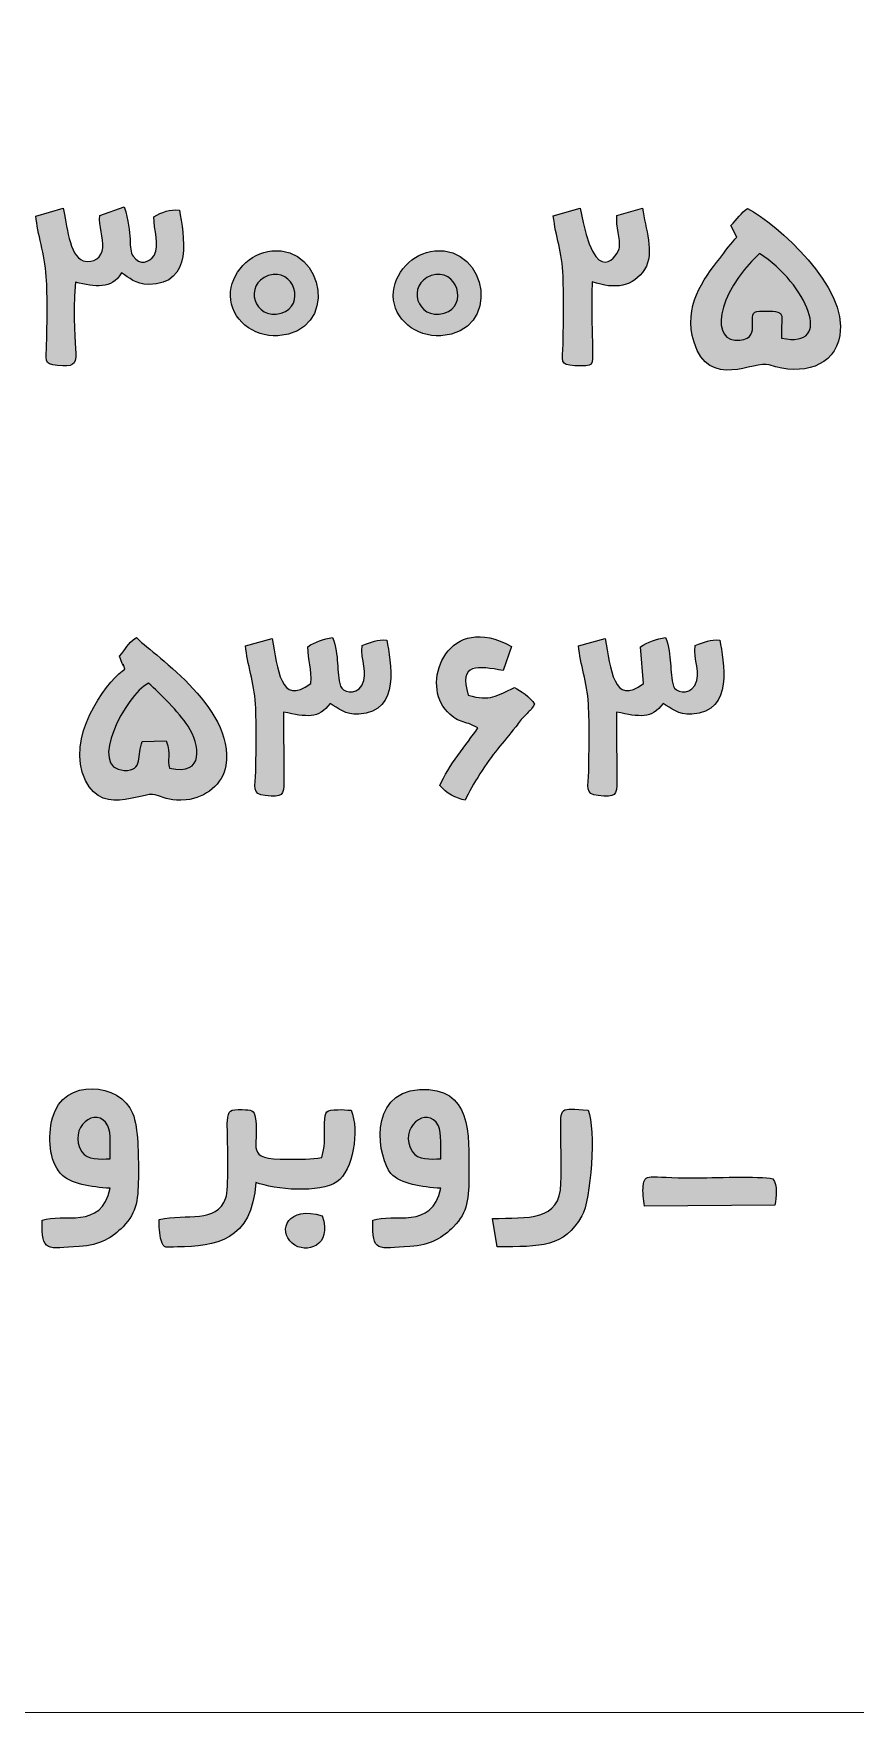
# Model space of a CAD drawing. Header units: millimetres. Extents: x -216.6 to -166.6, y -9 to 71.
# Drawn here: x -194.28 to -186.04, y -9 to 7.84 of the extents above; entities that cross this region are included whole.
import ezdxf

# ---------------------------------------------------------------- set-up
doc = ezdxf.new("R2010")
doc.units = ezdxf.units.MM
doc.header["$MEASUREMENT"] = 0
doc.layers.add('Layer 1', color=7, linetype='Continuous')

msp = doc.modelspace()

# ---------------------------------------------------------------- hatches: boundary and pattern name
at = {"layer": 'Layer 1', "true_color": 0x333333}
h = msp.add_hatch(color=250, dxfattribs=at)
edge = h.paths.add_edge_path()
edge.add_spline(control_points=[(-194.2573, 6.0131), (-194.2439, 5.8357), (-194.1695, 5.6355), (-194.1544, 5.4072), (-194.1404, 5.1961), (-194.1469, 4.9467), (-194.1503, 4.7325), (-194.1528, 4.5713), (-194.1885, 4.5245), (-194.0404, 4.5129), (-193.732, 4.4887), (-193.9228, 4.585), (-193.8623, 5.3495), (-193.6588, 5.3041), (-193.503, 5.274), (-193.3985, 5.4429), (-193.3188, 5.3959), (-193.2654, 5.3283), (-193.1263, 5.3278), (-192.6718, 5.3261), (-192.7763, 5.8284), (-192.8196, 6.0741), (-192.9099, 6.0814), (-193.0004, 6.0546), (-193.0756, 6.0068), (-193.0764, 5.8711), (-193.0142, 5.7249), (-193.0713, 5.6187), (-193.1212, 5.5511), (-193.215, 5.5094), (-193.283, 5.6112), (-193.338, 5.6835), (-193.2823, 5.8287), (-193.3721, 6.1061), (-193.3721, 6.1061), (-193.618, 6.0182), (-193.618, 6.0182), (-193.6314, 5.9188), (-193.577, 5.7918), (-193.5875, 5.6959), (-193.5976, 5.6036), (-193.6736, 5.5336), (-193.7842, 5.5656), (-193.9248, 5.6062), (-193.9492, 5.9412), (-193.9851, 6.0923), (-193.9851, 6.0923), (-194.2573, 6.0131), (-194.2573, 6.0131)], knot_values=[0, 0, 0, 0, 0.0625, 0.0625, 0.0625, 0.125, 0.125, 0.125, 0.1875, 0.1875, 0.1875, 0.25, 0.25, 0.25, 0.3125, 0.3125, 0.3125, 0.375, 0.375, 0.375, 0.4375, 0.4375, 0.4375, 0.5, 0.5, 0.5, 0.5625, 0.5625, 0.5625, 0.625, 0.625, 0.625, 0.6875, 0.6875, 0.6875, 0.75, 0.75, 0.75, 0.8125, 0.8125, 0.8125, 0.875, 0.875, 0.875, 0.9375, 0.9375, 0.9375, 1, 1, 1, 1], degree=3, periodic=1)
h = msp.add_hatch(color=250, dxfattribs=at)
edge = h.paths.add_edge_path()
edge.add_spline(control_points=[(-188.6778, 5.3541), (-188.4476, 5.2722), (-188.2646, 5.3055), (-188.1533, 5.4788), (-188.0483, 5.6423), (-188.1482, 5.8942), (-188.1751, 6.094), (-188.1751, 6.094), (-188.4324, 6.0197), (-188.4324, 6.0197), (-188.4406, 5.9128), (-188.3964, 5.7797), (-188.4048, 5.6988), (-188.4114, 5.6353), (-188.652, 5.236), (-188.7999, 6.0942), (-188.7999, 6.0942), (-189.0692, 6.0167), (-189.0692, 6.0167), (-189.0466, 5.8049), (-188.9792, 5.6603), (-188.9713, 5.4068), (-188.9645, 5.1883), (-188.967, 4.952), (-188.9708, 4.7329), (-188.9739, 4.5536), (-189.0132, 4.5203), (-188.8516, 4.5121), (-188.6566, 4.5023), (-188.6728, 4.509), (-188.6757, 4.6834), (-188.6791, 4.8925), (-188.6908, 5.1494), (-188.6778, 5.3541)], knot_values=[0, 0, 0, 0, 0.0909091, 0.0909091, 0.0909091, 0.1818182, 0.1818182, 0.1818182, 0.2727273, 0.2727273, 0.2727273, 0.3636364, 0.3636364, 0.3636364, 0.4545455, 0.4545455, 0.4545455, 0.5454545, 0.5454545, 0.5454545, 0.6363636, 0.6363636, 0.6363636, 0.7272727, 0.7272727, 0.7272727, 0.8181818, 0.8181818, 0.8181818, 0.9090909, 0.9090909, 0.9090909, 1, 1, 1, 1], degree=3, periodic=1)
h = msp.add_hatch(color=250, dxfattribs=at)
edge = h.paths.add_edge_path()
edge.add_spline(control_points=[(-187.3997, 5.5894), (-187.5676, 5.3749), (-187.7684, 5.1119), (-187.658, 4.748), (-187.5105, 4.2613), (-187.049, 4.5674), (-186.9036, 4.5196), (-186.5645, 4.4083), (-186.2533, 4.5025), (-186.1964, 4.8158), (-186.1077, 5.3045), (-186.8255, 5.9274), (-187.1202, 6.0911), (-187.1846, 6.049), (-187.2244, 5.9782), (-187.2884, 5.9193), (-187.2884, 5.9193), (-187.2277, 5.8019), (-187.2277, 5.8019), (-187.2813, 5.7492), (-187.3497, 5.6533), (-187.3997, 5.5894)], knot_values=[0, 0, 0, 0, 0.1428571, 0.1428571, 0.1428571, 0.2857143, 0.2857143, 0.2857143, 0.4285714, 0.4285714, 0.4285714, 0.5714286, 0.5714286, 0.5714286, 0.7142857, 0.7142857, 0.7142857, 0.8571429, 0.8571429, 0.8571429, 1, 1, 1, 1], degree=3, periodic=1)
h = msp.add_hatch(color=250, dxfattribs=at)
edge = h.paths.add_edge_path()
edge.add_spline(control_points=[(-192.3077, 5.214), (-192.3048, 4.9785), (-192.08, 4.7973), (-191.832, 4.8122), (-191.2163, 4.849), (-191.358, 5.7162), (-191.8924, 5.6649), (-192.1115, 5.6439), (-192.3105, 5.4409), (-192.3077, 5.214)], knot_values=[0, 0, 0, 0, 0.3333333, 0.3333333, 0.3333333, 0.6666667, 0.6666667, 0.6666667, 1, 1, 1, 1], degree=3, periodic=1)
h = msp.add_hatch(color=250, dxfattribs=at)
edge = h.paths.add_edge_path()
edge.add_spline(control_points=[(-190.6741, 5.214), (-190.6712, 4.9785), (-190.4464, 4.7973), (-190.1984, 4.8122), (-189.5827, 4.849), (-189.7244, 5.7162), (-190.2588, 5.6649), (-190.4779, 5.6439), (-190.6769, 5.4409), (-190.6741, 5.214)], knot_values=[0, 0, 0, 0, 0.3333333, 0.3333333, 0.3333333, 0.6666667, 0.6666667, 0.6666667, 1, 1, 1, 1], degree=3, periodic=1)
h = msp.add_hatch(color=250, dxfattribs=at)
edge = h.paths.add_edge_path()
edge.add_spline(control_points=[(-187.0001, 5.0603), (-187.1707, 5.0603), (-186.953, 4.795), (-187.1976, 4.7674), (-187.4927, 4.7341), (-187.4523, 5.2167), (-187.0001, 5.6371), (-186.5327, 5.3358), (-186.2396, 4.6739), (-186.7798, 4.789), (-186.7967, 5.053), (-186.6967, 5.0603), (-187.0001, 5.0603)], knot_values=[0, 0, 0, 0, 0.25, 0.25, 0.25, 0.5, 0.5, 0.5, 0.75, 0.75, 0.75, 1, 1, 1, 1], degree=3, periodic=1)
h = msp.add_hatch(color=250, dxfattribs=at)
edge = h.paths.add_edge_path()
edge.add_spline(control_points=[(-191.9272, 5.4158), (-191.6676, 5.5044), (-191.5461, 5.1101), (-191.7985, 5.0392), (-192.0736, 4.9619), (-192.1776, 5.3303), (-191.9272, 5.4158)], knot_values=[0, 0, 0, 0, 0.5, 0.5, 0.5, 1, 1, 1, 1], degree=3, periodic=1)
h = msp.add_hatch(color=250, dxfattribs=at)
edge = h.paths.add_edge_path()
edge.add_spline(control_points=[(-190.2935, 5.4158), (-190.034, 5.5044), (-189.9125, 5.1101), (-190.1649, 5.0392), (-190.44, 4.9619), (-190.544, 5.3303), (-190.2935, 5.4158)], knot_values=[0, 0, 0, 0, 0.5, 0.5, 0.5, 1, 1, 1, 1], degree=3, periodic=1)
h = msp.add_hatch(color=250, dxfattribs=at)
edge = h.paths.add_edge_path()
edge.add_spline(control_points=[(-189.488, 1.6924), (-190.1168, 2.0512), (-190.3928, 1.3496), (-190.1549, 1.0668), (-190.0196, 0.9058), (-189.9672, 0.9622), (-189.8261, 0.8767), (-189.9359, 0.7121), (-190.1242, 0.4998), (-190.2071, 0.2985), (-190.1432, 0.2249), (-190.0415, 0.1661), (-189.9529, 0.1524), (-189.8877, 0.3014), (-189.7329, 0.5362), (-189.6301, 0.6626), (-189.5636, 0.7442), (-189.5129, 0.8035), (-189.4465, 0.887), (-189.4047, 0.9397), (-189.3969, 0.9585), (-189.3493, 1.0062), (-189.2998, 1.056), (-189.3006, 1.044), (-189.2575, 1.1153), (-189.2994, 1.1843), (-189.4023, 1.2551), (-189.4583, 1.2811), (-189.6383, 1.1981), (-189.7026, 1.1441), (-189.9216, 1.2045), (-190.0246, 1.5364), (-189.8203, 1.4938), (-189.5718, 1.454), (-189.5718, 1.454), (-189.488, 1.6924), (-189.488, 1.6924)], knot_values=[0, 0, 0, 0, 0.0833333, 0.0833333, 0.0833333, 0.1666667, 0.1666667, 0.1666667, 0.25, 0.25, 0.25, 0.3333333, 0.3333333, 0.3333333, 0.4166667, 0.4166667, 0.4166667, 0.5, 0.5, 0.5, 0.5833333, 0.5833333, 0.5833333, 0.6666667, 0.6666667, 0.6666667, 0.75, 0.75, 0.75, 0.8333333, 0.8333333, 0.8333333, 0.9166667, 0.9166667, 0.9166667, 1, 1, 1, 1], degree=3, periodic=1)
h = msp.add_hatch(color=250, dxfattribs=at)
edge = h.paths.add_edge_path()
edge.add_spline(control_points=[(-193.7935, 0.4313), (-193.6438, -0.0527), (-193.191, 0.2463), (-193.0605, 0.2061), (-192.9416, 0.1695), (-192.902, 0.1381), (-192.7515, 0.1546), (-192.5517, 0.1765), (-192.3855, 0.3121), (-192.3537, 0.5002), (-192.2538, 1.0923), (-193.134, 1.6479), (-193.2499, 1.7847), (-193.35, 1.7124), (-193.348, 1.6802), (-193.4195, 1.5957), (-193.4195, 1.5957), (-193.3934, 1.5242), (-193.3934, 1.5242), (-193.3595, 1.4414), (-193.4052, 1.5907), (-193.3673, 1.4654), (-193.4937, 1.3943), (-193.9283, 0.8673), (-193.7935, 0.4313)], knot_values=[0, 0, 0, 0, 0.125, 0.125, 0.125, 0.25, 0.25, 0.25, 0.375, 0.375, 0.375, 0.5, 0.5, 0.5, 0.625, 0.625, 0.625, 0.75, 0.75, 0.75, 0.875, 0.875, 0.875, 1, 1, 1, 1], degree=3, periodic=1)
h = msp.add_hatch(color=250, dxfattribs=at)
edge = h.paths.add_edge_path()
edge.add_spline(control_points=[(-192.1552, 1.7018), (-192.1407, 1.5129), (-192.0675, 1.3391), (-192.0559, 1.1164), (-192.0446, 0.9021), (-192.0504, 0.6585), (-192.0532, 0.4423), (-192.0554, 0.2804), (-192.0979, 0.2122), (-191.9585, 0.1978), (-191.7832, 0.1797), (-191.7711, 0.1994), (-191.7717, 0.3439), (-191.7726, 0.5744), (-191.7741, 0.805), (-191.7741, 1.0357), (-191.5425, 0.986), (-191.4234, 0.9666), (-191.3081, 1.1215), (-191.2241, 1.0764), (-191.1574, 1.0054), (-191.0206, 1.0134), (-190.5848, 1.0387), (-190.7077, 1.549), (-190.7373, 1.7582), (-190.8342, 1.7681), (-190.8928, 1.7359), (-190.9866, 1.7047), (-191.0059, 1.5574), (-190.9196, 1.4317), (-190.989, 1.3037), (-191.0589, 1.193), (-191.1866, 1.2438), (-191.2026, 1.2954), (-191.247, 1.4389), (-191.2131, 1.6022), (-191.2822, 1.7847), (-191.3729, 1.771), (-191.4614, 1.7405), (-191.5308, 1.6918), (-191.528, 1.5523), (-191.4873, 1.4654), (-191.5023, 1.3239), (-191.8122, 1.0878), (-191.8293, 1.4756), (-191.889, 1.7738), (-191.889, 1.7738), (-192.1552, 1.7018), (-192.1552, 1.7018)], knot_values=[0, 0, 0, 0, 0.0625, 0.0625, 0.0625, 0.125, 0.125, 0.125, 0.1875, 0.1875, 0.1875, 0.25, 0.25, 0.25, 0.3125, 0.3125, 0.3125, 0.375, 0.375, 0.375, 0.4375, 0.4375, 0.4375, 0.5, 0.5, 0.5, 0.5625, 0.5625, 0.5625, 0.625, 0.625, 0.625, 0.6875, 0.6875, 0.6875, 0.75, 0.75, 0.75, 0.8125, 0.8125, 0.8125, 0.875, 0.875, 0.875, 0.9375, 0.9375, 0.9375, 1, 1, 1, 1], degree=3, periodic=1)
h = msp.add_hatch(color=250, dxfattribs=at)
edge = h.paths.add_edge_path()
edge.add_spline(control_points=[(-188.8159, 1.7018), (-188.8014, 1.5129), (-188.7282, 1.3391), (-188.7166, 1.1164), (-188.7053, 0.9021), (-188.711, 0.6585), (-188.7139, 0.4423), (-188.7161, 0.2804), (-188.7586, 0.2122), (-188.6192, 0.1978), (-188.4438, 0.1797), (-188.4318, 0.1994), (-188.4324, 0.3439), (-188.4333, 0.5744), (-188.4348, 0.805), (-188.4348, 1.0357), (-188.2032, 0.986), (-188.0842, 0.9666), (-187.9688, 1.1215), (-187.8848, 1.0764), (-187.8181, 1.0054), (-187.6813, 1.0134), (-187.2455, 1.0387), (-187.3684, 1.549), (-187.398, 1.7582), (-187.4949, 1.7681), (-187.5535, 1.7359), (-187.6473, 1.7047), (-187.6666, 1.5574), (-187.5803, 1.4317), (-187.6497, 1.3037), (-187.7196, 1.193), (-187.8473, 1.2438), (-187.8633, 1.2954), (-187.9077, 1.4389), (-187.8738, 1.6022), (-187.9429, 1.7847), (-188.0336, 1.771), (-188.1221, 1.7405), (-188.1946, 1.6915), (-188.1946, 1.6915), (-188.163, 1.3239), (-188.163, 1.3239), (-188.4729, 1.0878), (-188.49, 1.4756), (-188.5497, 1.7738), (-188.5497, 1.7738), (-188.8159, 1.7018), (-188.8159, 1.7018)], knot_values=[0, 0, 0, 0, 0.0625, 0.0625, 0.0625, 0.125, 0.125, 0.125, 0.1875, 0.1875, 0.1875, 0.25, 0.25, 0.25, 0.3125, 0.3125, 0.3125, 0.375, 0.375, 0.375, 0.4375, 0.4375, 0.4375, 0.5, 0.5, 0.5, 0.5625, 0.5625, 0.5625, 0.625, 0.625, 0.625, 0.6875, 0.6875, 0.6875, 0.75, 0.75, 0.75, 0.8125, 0.8125, 0.8125, 0.875, 0.875, 0.875, 0.9375, 0.9375, 0.9375, 1, 1, 1, 1], degree=3, periodic=1)
h = msp.add_hatch(color=250, dxfattribs=at)
edge = h.paths.add_edge_path()
edge.add_spline(control_points=[(-193.192, 0.741), (-193.2449, 0.6096), (-193.1784, 0.4428), (-193.3716, 0.4507), (-193.7488, 0.466), (-193.3585, 1.2047), (-193.1302, 1.3275), (-193.0075, 1.2124), (-192.8307, 1.045), (-192.7315, 0.8929), (-192.6152, 0.7146), (-192.5586, 0.3887), (-192.9177, 0.4745), (-192.9506, 0.5513), (-192.8974, 0.6111), (-192.9504, 0.746), (-192.9504, 0.746), (-193.192, 0.741), (-193.192, 0.741)], knot_values=[0, 0, 0, 0, 0.1666667, 0.1666667, 0.1666667, 0.3333333, 0.3333333, 0.3333333, 0.5, 0.5, 0.5, 0.6666667, 0.6666667, 0.6666667, 0.8333333, 0.8333333, 0.8333333, 1, 1, 1, 1], degree=3, periodic=1)
h = msp.add_hatch(color=250, dxfattribs=at)
edge = h.paths.add_edge_path()
edge.add_spline(control_points=[(-194.1939, -4.064), (-194.2043, -4.3945), (-194.1452, -4.3457), (-193.8227, -4.3281), (-193.6152, -4.3169), (-193.4895, -4.2352), (-193.3844, -4.1286), (-193.2409, -3.9828), (-193.2305, -3.8444), (-193.2308, -3.595), (-193.231, -3.4092), (-193.2271, -3.1476), (-193.2884, -2.99), (-193.4075, -2.6839), (-193.9818, -2.6232), (-194.0921, -3.0365), (-194.1431, -3.2272), (-194.1233, -3.4688), (-194.0125, -3.593), (-193.912, -3.7058), (-193.7053, -3.7297), (-193.5138, -3.7432), (-193.5986, -4.168), (-193.9945, -3.9854), (-194.1939, -4.064)], knot_values=[0, 0, 0, 0, 0.125, 0.125, 0.125, 0.25, 0.25, 0.25, 0.375, 0.375, 0.375, 0.5, 0.5, 0.5, 0.625, 0.625, 0.625, 0.75, 0.75, 0.75, 0.875, 0.875, 0.875, 1, 1, 1, 1], degree=3, periodic=1)
h = msp.add_hatch(color=250, dxfattribs=at)
edge = h.paths.add_edge_path()
edge.add_spline(control_points=[(-190.8786, -4.064), (-190.889, -4.3945), (-190.83, -4.3457), (-190.5074, -4.3281), (-190.2998, -4.3169), (-190.1743, -4.2352), (-190.0692, -4.1286), (-189.9256, -3.9828), (-189.9153, -3.8444), (-189.9155, -3.595), (-189.9159, -3.2004), (-189.8842, -2.7204), (-190.4105, -2.7527), (-190.9473, -2.7857), (-190.8216, -3.4536), (-190.6973, -3.593), (-190.5967, -3.7058), (-190.39, -3.7297), (-190.1985, -3.7432), (-190.2833, -4.168), (-190.6792, -3.9854), (-190.8786, -4.064)], knot_values=[0, 0, 0, 0, 0.1428571, 0.1428571, 0.1428571, 0.2857143, 0.2857143, 0.2857143, 0.4285714, 0.4285714, 0.4285714, 0.5714286, 0.5714286, 0.5714286, 0.7142857, 0.7142857, 0.7142857, 0.8571429, 0.8571429, 0.8571429, 1, 1, 1, 1], degree=3, periodic=1)
h = msp.add_hatch(color=250, dxfattribs=at)
edge = h.paths.add_edge_path()
edge.add_spline(control_points=[(-193.5138, -3.4468), (-193.6142, -3.4531), (-193.7456, -3.4574), (-193.7966, -3.378), (-193.9487, -3.1406), (-193.6483, -2.897), (-193.5358, -3.1162), (-193.5025, -3.1811), (-193.5138, -3.3584), (-193.5138, -3.4468)], knot_values=[0, 0, 0, 0, 0.3333333, 0.3333333, 0.3333333, 0.6666667, 0.6666667, 0.6666667, 1, 1, 1, 1], degree=3, periodic=1)
h = msp.add_hatch(color=250, dxfattribs=at)
edge = h.paths.add_edge_path()
edge.add_spline(control_points=[(-192.0539, -3.6833), (-191.8614, -3.758), (-191.4067, -3.7954), (-191.2398, -3.6789), (-191.0787, -3.5665), (-191.0111, -3.1626), (-191.0973, -2.9603), (-191.1366, -2.957), (-191.1894, -2.9525), (-191.2286, -2.954), (-191.3535, -2.9588), (-191.3584, -2.965), (-191.3637, -3.0884), (-191.3695, -3.2248), (-191.3456, -3.2556), (-191.3909, -3.4337), (-191.4925, -3.4557), (-191.6143, -3.451), (-191.7323, -3.4513), (-192.1837, -3.4524), (-192.0126, -3.3377), (-192.0553, -3.0448), (-192.0692, -2.9487), (-192.0979, -2.9567), (-192.1882, -2.9537), (-192.3165, -2.9493), (-192.3259, -2.9598), (-192.3377, -3.0655), (-192.3402, -3.088), (-192.3376, -3.1594), (-192.3372, -3.1863), (-192.3353, -3.3266), (-192.3221, -3.7534), (-192.3532, -3.8387), (-192.4508, -4.1059), (-192.7413, -3.9896), (-193.0224, -4.0573), (-193.0251, -4.1078), (-193.0188, -4.2131), (-193.0022, -4.2651), (-192.9733, -4.3555), (-192.9571, -4.3332), (-192.8391, -4.3321), (-192.4627, -4.3285), (-192.0855, -4.2709), (-192.0539, -3.6833)], knot_values=[0, 0, 0, 0, 0.0666667, 0.0666667, 0.0666667, 0.1333333, 0.1333333, 0.1333333, 0.2, 0.2, 0.2, 0.2666667, 0.2666667, 0.2666667, 0.3333333, 0.3333333, 0.3333333, 0.4, 0.4, 0.4, 0.4666667, 0.4666667, 0.4666667, 0.5333333, 0.5333333, 0.5333333, 0.6, 0.6, 0.6, 0.6666667, 0.6666667, 0.6666667, 0.7333333, 0.7333333, 0.7333333, 0.8, 0.8, 0.8, 0.8666667, 0.8666667, 0.8666667, 0.9333333, 0.9333333, 0.9333333, 1, 1, 1, 1], degree=3, periodic=1)
h = msp.add_hatch(color=250, dxfattribs=at)
edge = h.paths.add_edge_path()
edge.add_spline(control_points=[(-190.1985, -3.4468), (-190.2989, -3.4531), (-190.4304, -3.4574), (-190.4813, -3.378), (-190.6334, -3.1406), (-190.333, -2.897), (-190.2205, -3.1162), (-190.1872, -3.1811), (-190.1985, -3.3584), (-190.1985, -3.4468)], knot_values=[0, 0, 0, 0, 0.3333333, 0.3333333, 0.3333333, 0.6666667, 0.6666667, 0.6666667, 1, 1, 1, 1], degree=3, periodic=1)
h = msp.add_hatch(color=250, dxfattribs=at)
edge = h.paths.add_edge_path()
edge.add_spline(control_points=[(-189.6324, -4.3302), (-189.1871, -4.3302), (-188.9649, -4.3352), (-188.7835, -4.021), (-188.6919, -3.8623), (-188.6403, -3.145), (-188.719, -2.9603), (-189.0094, -2.9358), (-188.9975, -2.9208), (-188.9938, -3.1861), (-188.9916, -3.3524), (-188.9897, -3.5265), (-188.9923, -3.6925), (-188.9984, -4.0803), (-189.3259, -4.0342), (-189.6804, -4.0464), (-189.6804, -4.0464), (-189.6324, -4.3302), (-189.6324, -4.3302)], knot_values=[0, 0, 0, 0, 0.1666667, 0.1666667, 0.1666667, 0.3333333, 0.3333333, 0.3333333, 0.5, 0.5, 0.5, 0.6666667, 0.6666667, 0.6666667, 0.8333333, 0.8333333, 0.8333333, 1, 1, 1, 1], degree=3, periodic=1)
h = msp.add_hatch(color=250, dxfattribs=at)
edge = h.paths.add_edge_path()
edge.add_spline(control_points=[(-186.8672, -3.6473), (-186.9942, -3.6177), (-187.4838, -3.6391), (-187.6567, -3.6391), (-188.1391, -3.6391), (-188.1501, -3.5861), (-188.1677, -3.7225), (-188.1743, -3.7741), (-188.1636, -3.8599), (-188.1537, -3.9213), (-188.1537, -3.9213), (-186.8468, -3.911), (-186.8468, -3.911), (-186.8319, -3.829), (-186.8175, -3.7164), (-186.8672, -3.6473)], knot_values=[0, 0, 0, 0, 0.2, 0.2, 0.2, 0.4, 0.4, 0.4, 0.6, 0.6, 0.6, 0.8, 0.8, 0.8, 1, 1, 1, 1], degree=3, periodic=1)
h = msp.add_hatch(color=250, dxfattribs=at)
edge = h.paths.add_edge_path()
edge.add_spline(control_points=[(-191.387, -4.02), (-191.7296, -3.9111), (-191.8407, -4.1644), (-191.6867, -4.2953), (-191.551, -4.4107), (-191.2794, -4.3199), (-191.387, -4.02)], knot_values=[0, 0, 0, 0, 0.5, 0.5, 0.5, 1, 1, 1, 1], degree=3, periodic=1)

# ---------------------------------------------------------------- linework, layer by layer
at = {"layer": 'Layer 1', "color": 250, "lineweight": 18}
msp.add_open_spline([(-213.5582, 70.9972), (-213.5582, 70.9972), (-169.5582, 70.9972), (-169.5582, 70.9972), (-167.9082, 70.9972), (-166.5582, 69.6472), (-166.5582, 67.9972), (-166.5582, 67.9972), (-166.5582, -6.0028), (-166.5582, -6.0028), (-166.5582, -7.6528), (-167.9082, -9.0028), (-169.5582, -9.0028), (-169.5582, -9.0028), (-213.5582, -9.0028), (-213.5582, -9.0028), (-215.2082, -9.0028), (-216.5582, -7.6528), (-216.5582, -6.0028), (-216.5582, -6.0028), (-216.5582, 67.9972), (-216.5582, 67.9972), (-216.5582, 69.6472), (-215.2082, 70.9972), (-213.5582, 70.9972)], degree=3, knots=[0, 0, 0, 0, 0.125, 0.125, 0.125, 0.25, 0.25, 0.25, 0.375, 0.375, 0.375, 0.5, 0.5, 0.5, 0.625, 0.625, 0.625, 0.75, 0.75, 0.75, 0.875, 0.875, 0.875, 1, 1, 1, 1], dxfattribs=at)
at = {"layer": 'Layer 1', "color": 250}
for points, knots in [([(-194.2573, 6.0131), (-194.2439, 5.8357), (-194.1695, 5.6355), (-194.1544, 5.4072), (-194.1404, 5.1961), (-194.1469, 4.9467), (-194.1503, 4.7325), (-194.1528, 4.5713), (-194.1885, 4.5245), (-194.0404, 4.5129), (-193.732, 4.4887), (-193.9228, 4.585), (-193.8623, 5.3495), (-193.6588, 5.3041), (-193.503, 5.274), (-193.3985, 5.4429), (-193.3188, 5.3959), (-193.2654, 5.3283), (-193.1263, 5.3278), (-192.6718, 5.3261), (-192.7763, 5.8284), (-192.8196, 6.0741), (-192.9099, 6.0814), (-193.0004, 6.0546), (-193.0756, 6.0068), (-193.0764, 5.8711), (-193.0142, 5.7249), (-193.0713, 5.6187), (-193.1212, 5.5511), (-193.215, 5.5094), (-193.283, 5.6112), (-193.338, 5.6835), (-193.2823, 5.8287), (-193.3721, 6.1061), (-193.3721, 6.1061), (-193.618, 6.0182), (-193.618, 6.0182), (-193.6314, 5.9188), (-193.577, 5.7918), (-193.5875, 5.6959), (-193.5976, 5.6036), (-193.6736, 5.5336), (-193.7842, 5.5656), (-193.9248, 5.6062), (-193.9492, 5.9412), (-193.9851, 6.0923), (-193.9851, 6.0923), (-194.2573, 6.0131), (-194.2573, 6.0131)], [0, 0, 0, 0, 0.0625, 0.0625, 0.0625, 0.125, 0.125, 0.125, 0.1875, 0.1875, 0.1875, 0.25, 0.25, 0.25, 0.3125, 0.3125, 0.3125, 0.375, 0.375, 0.375, 0.4375, 0.4375, 0.4375, 0.5, 0.5, 0.5, 0.5625, 0.5625, 0.5625, 0.625, 0.625, 0.625, 0.6875, 0.6875, 0.6875, 0.75, 0.75, 0.75, 0.8125, 0.8125, 0.8125, 0.875, 0.875, 0.875, 0.9375, 0.9375, 0.9375, 1, 1, 1, 1]), ([(-188.6778, 5.3541), (-188.4476, 5.2722), (-188.2646, 5.3055), (-188.1533, 5.4788), (-188.0483, 5.6423), (-188.1482, 5.8942), (-188.1751, 6.094), (-188.1751, 6.094), (-188.4324, 6.0197), (-188.4324, 6.0197), (-188.4406, 5.9128), (-188.3964, 5.7797), (-188.4048, 5.6988), (-188.4114, 5.6353), (-188.652, 5.236), (-188.7999, 6.0942), (-188.7999, 6.0942), (-189.0692, 6.0167), (-189.0692, 6.0167), (-189.0466, 5.8049), (-188.9792, 5.6603), (-188.9713, 5.4068), (-188.9645, 5.1883), (-188.967, 4.952), (-188.9708, 4.7329), (-188.9739, 4.5536), (-189.0132, 4.5203), (-188.8516, 4.5121), (-188.6566, 4.5023), (-188.6728, 4.509), (-188.6757, 4.6834), (-188.6791, 4.8925), (-188.6908, 5.1494), (-188.6778, 5.3541)], [0, 0, 0, 0, 0.0909091, 0.0909091, 0.0909091, 0.1818182, 0.1818182, 0.1818182, 0.2727273, 0.2727273, 0.2727273, 0.3636364, 0.3636364, 0.3636364, 0.4545455, 0.4545455, 0.4545455, 0.5454545, 0.5454545, 0.5454545, 0.6363636, 0.6363636, 0.6363636, 0.7272727, 0.7272727, 0.7272727, 0.8181818, 0.8181818, 0.8181818, 0.9090909, 0.9090909, 0.9090909, 1, 1, 1, 1]), ([(-187.3997, 5.5894), (-187.5676, 5.3749), (-187.7684, 5.1119), (-187.658, 4.748), (-187.5105, 4.2613), (-187.049, 4.5674), (-186.9036, 4.5196), (-186.5645, 4.4083), (-186.2533, 4.5025), (-186.1964, 4.8158), (-186.1077, 5.3045), (-186.8255, 5.9274), (-187.1202, 6.0911), (-187.1846, 6.049), (-187.2244, 5.9782), (-187.2884, 5.9193), (-187.2884, 5.9193), (-187.2277, 5.8019), (-187.2277, 5.8019), (-187.2813, 5.7492), (-187.3497, 5.6533), (-187.3997, 5.5894)], [0, 0, 0, 0, 0.1428571, 0.1428571, 0.1428571, 0.2857143, 0.2857143, 0.2857143, 0.4285714, 0.4285714, 0.4285714, 0.5714286, 0.5714286, 0.5714286, 0.7142857, 0.7142857, 0.7142857, 0.8571429, 0.8571429, 0.8571429, 1, 1, 1, 1]), ([(-192.3077, 5.214), (-192.3048, 4.9785), (-192.08, 4.7973), (-191.832, 4.8122), (-191.2163, 4.849), (-191.358, 5.7162), (-191.8924, 5.6649), (-192.1115, 5.6439), (-192.3105, 5.4409), (-192.3077, 5.214)], [0, 0, 0, 0, 0.3333333, 0.3333333, 0.3333333, 0.6666667, 0.6666667, 0.6666667, 1, 1, 1, 1]), ([(-190.6741, 5.214), (-190.6712, 4.9785), (-190.4464, 4.7973), (-190.1984, 4.8122), (-189.5827, 4.849), (-189.7244, 5.7162), (-190.2588, 5.6649), (-190.4779, 5.6439), (-190.6769, 5.4409), (-190.6741, 5.214)], [0, 0, 0, 0, 0.3333333, 0.3333333, 0.3333333, 0.6666667, 0.6666667, 0.6666667, 1, 1, 1, 1]), ([(-187.0001, 5.0603), (-187.1707, 5.0603), (-186.953, 4.795), (-187.1976, 4.7674), (-187.4927, 4.7341), (-187.4523, 5.2167), (-187.0001, 5.6371), (-186.5327, 5.3358), (-186.2396, 4.6739), (-186.7798, 4.789), (-186.7967, 5.053), (-186.6967, 5.0603), (-187.0001, 5.0603)], [0, 0, 0, 0, 0.25, 0.25, 0.25, 0.5, 0.5, 0.5, 0.75, 0.75, 0.75, 1, 1, 1, 1]), ([(-191.9272, 5.4158), (-191.6676, 5.5044), (-191.5461, 5.1101), (-191.7985, 5.0392), (-192.0736, 4.9619), (-192.1776, 5.3303), (-191.9272, 5.4158)], [0, 0, 0, 0, 0.5, 0.5, 0.5, 1, 1, 1, 1]), ([(-190.2935, 5.4158), (-190.034, 5.5044), (-189.9125, 5.1101), (-190.1649, 5.0392), (-190.44, 4.9619), (-190.544, 5.3303), (-190.2935, 5.4158)], [0, 0, 0, 0, 0.5, 0.5, 0.5, 1, 1, 1, 1]), ([(-189.488, 1.6924), (-190.1168, 2.0512), (-190.3928, 1.3496), (-190.1549, 1.0668), (-190.0196, 0.9058), (-189.9672, 0.9622), (-189.8261, 0.8767), (-189.9359, 0.7121), (-190.1242, 0.4998), (-190.2071, 0.2985), (-190.1432, 0.2249), (-190.0415, 0.1661), (-189.9529, 0.1524), (-189.8877, 0.3014), (-189.7329, 0.5362), (-189.6301, 0.6626), (-189.5636, 0.7442), (-189.5129, 0.8035), (-189.4465, 0.887), (-189.4047, 0.9397), (-189.3969, 0.9585), (-189.3493, 1.0062), (-189.2998, 1.056), (-189.3006, 1.044), (-189.2575, 1.1153), (-189.2994, 1.1843), (-189.4023, 1.2551), (-189.4583, 1.2811), (-189.6383, 1.1981), (-189.7026, 1.1441), (-189.9216, 1.2045), (-190.0246, 1.5364), (-189.8203, 1.4938), (-189.5718, 1.454), (-189.5718, 1.454), (-189.488, 1.6924), (-189.488, 1.6924)], [0, 0, 0, 0, 0.0833333, 0.0833333, 0.0833333, 0.1666667, 0.1666667, 0.1666667, 0.25, 0.25, 0.25, 0.3333333, 0.3333333, 0.3333333, 0.4166667, 0.4166667, 0.4166667, 0.5, 0.5, 0.5, 0.5833333, 0.5833333, 0.5833333, 0.6666667, 0.6666667, 0.6666667, 0.75, 0.75, 0.75, 0.8333333, 0.8333333, 0.8333333, 0.9166667, 0.9166667, 0.9166667, 1, 1, 1, 1]), ([(-193.7935, 0.4313), (-193.6438, -0.0527), (-193.191, 0.2463), (-193.0605, 0.2061), (-192.9416, 0.1695), (-192.902, 0.1381), (-192.7515, 0.1546), (-192.5517, 0.1765), (-192.3855, 0.3121), (-192.3537, 0.5002), (-192.2538, 1.0923), (-193.134, 1.6479), (-193.2499, 1.7847), (-193.35, 1.7124), (-193.348, 1.6802), (-193.4195, 1.5957), (-193.4195, 1.5957), (-193.3934, 1.5242), (-193.3934, 1.5242), (-193.3595, 1.4414), (-193.4052, 1.5907), (-193.3673, 1.4654), (-193.4937, 1.3943), (-193.9283, 0.8673), (-193.7935, 0.4313)], [0, 0, 0, 0, 0.125, 0.125, 0.125, 0.25, 0.25, 0.25, 0.375, 0.375, 0.375, 0.5, 0.5, 0.5, 0.625, 0.625, 0.625, 0.75, 0.75, 0.75, 0.875, 0.875, 0.875, 1, 1, 1, 1]), ([(-192.1552, 1.7018), (-192.1407, 1.5129), (-192.0675, 1.3391), (-192.0559, 1.1164), (-192.0446, 0.9021), (-192.0504, 0.6585), (-192.0532, 0.4423), (-192.0554, 0.2804), (-192.0979, 0.2122), (-191.9585, 0.1978), (-191.7832, 0.1797), (-191.7711, 0.1994), (-191.7717, 0.3439), (-191.7726, 0.5744), (-191.7741, 0.805), (-191.7741, 1.0357), (-191.5425, 0.986), (-191.4234, 0.9666), (-191.3081, 1.1215), (-191.2241, 1.0764), (-191.1574, 1.0054), (-191.0206, 1.0134), (-190.5848, 1.0387), (-190.7077, 1.549), (-190.7373, 1.7582), (-190.8342, 1.7681), (-190.8928, 1.7359), (-190.9866, 1.7047), (-191.0059, 1.5574), (-190.9196, 1.4317), (-190.989, 1.3037), (-191.0589, 1.193), (-191.1866, 1.2438), (-191.2026, 1.2954), (-191.247, 1.4389), (-191.2131, 1.6022), (-191.2822, 1.7847), (-191.3729, 1.771), (-191.4614, 1.7405), (-191.5308, 1.6918), (-191.528, 1.5523), (-191.4873, 1.4654), (-191.5023, 1.3239), (-191.8122, 1.0878), (-191.8293, 1.4756), (-191.889, 1.7738), (-191.889, 1.7738), (-192.1552, 1.7018), (-192.1552, 1.7018)], [0, 0, 0, 0, 0.0625, 0.0625, 0.0625, 0.125, 0.125, 0.125, 0.1875, 0.1875, 0.1875, 0.25, 0.25, 0.25, 0.3125, 0.3125, 0.3125, 0.375, 0.375, 0.375, 0.4375, 0.4375, 0.4375, 0.5, 0.5, 0.5, 0.5625, 0.5625, 0.5625, 0.625, 0.625, 0.625, 0.6875, 0.6875, 0.6875, 0.75, 0.75, 0.75, 0.8125, 0.8125, 0.8125, 0.875, 0.875, 0.875, 0.9375, 0.9375, 0.9375, 1, 1, 1, 1]), ([(-188.8159, 1.7018), (-188.8014, 1.5129), (-188.7282, 1.3391), (-188.7166, 1.1164), (-188.7053, 0.9021), (-188.711, 0.6585), (-188.7139, 0.4423), (-188.7161, 0.2804), (-188.7586, 0.2122), (-188.6192, 0.1978), (-188.4438, 0.1797), (-188.4318, 0.1994), (-188.4324, 0.3439), (-188.4333, 0.5744), (-188.4348, 0.805), (-188.4348, 1.0357), (-188.2032, 0.986), (-188.0842, 0.9666), (-187.9688, 1.1215), (-187.8848, 1.0764), (-187.8181, 1.0054), (-187.6813, 1.0134), (-187.2455, 1.0387), (-187.3684, 1.549), (-187.398, 1.7582), (-187.4949, 1.7681), (-187.5535, 1.7359), (-187.6473, 1.7047), (-187.6666, 1.5574), (-187.5803, 1.4317), (-187.6497, 1.3037), (-187.7196, 1.193), (-187.8473, 1.2438), (-187.8633, 1.2954), (-187.9077, 1.4389), (-187.8738, 1.6022), (-187.9429, 1.7847), (-188.0336, 1.771), (-188.1221, 1.7405), (-188.1946, 1.6915), (-188.1946, 1.6915), (-188.163, 1.3239), (-188.163, 1.3239), (-188.4729, 1.0878), (-188.49, 1.4756), (-188.5497, 1.7738), (-188.5497, 1.7738), (-188.8159, 1.7018), (-188.8159, 1.7018)], [0, 0, 0, 0, 0.0625, 0.0625, 0.0625, 0.125, 0.125, 0.125, 0.1875, 0.1875, 0.1875, 0.25, 0.25, 0.25, 0.3125, 0.3125, 0.3125, 0.375, 0.375, 0.375, 0.4375, 0.4375, 0.4375, 0.5, 0.5, 0.5, 0.5625, 0.5625, 0.5625, 0.625, 0.625, 0.625, 0.6875, 0.6875, 0.6875, 0.75, 0.75, 0.75, 0.8125, 0.8125, 0.8125, 0.875, 0.875, 0.875, 0.9375, 0.9375, 0.9375, 1, 1, 1, 1]), ([(-193.192, 0.741), (-193.2449, 0.6096), (-193.1784, 0.4428), (-193.3716, 0.4507), (-193.7488, 0.466), (-193.3585, 1.2047), (-193.1302, 1.3275), (-193.0075, 1.2124), (-192.8307, 1.045), (-192.7315, 0.8929), (-192.6152, 0.7146), (-192.5586, 0.3887), (-192.9177, 0.4745), (-192.9506, 0.5513), (-192.8974, 0.6111), (-192.9504, 0.746), (-192.9504, 0.746), (-193.192, 0.741), (-193.192, 0.741)], [0, 0, 0, 0, 0.1666667, 0.1666667, 0.1666667, 0.3333333, 0.3333333, 0.3333333, 0.5, 0.5, 0.5, 0.6666667, 0.6666667, 0.6666667, 0.8333333, 0.8333333, 0.8333333, 1, 1, 1, 1]), ([(-194.1939, -4.064), (-194.2043, -4.3945), (-194.1452, -4.3457), (-193.8227, -4.3281), (-193.6152, -4.3169), (-193.4895, -4.2352), (-193.3844, -4.1286), (-193.2409, -3.9828), (-193.2305, -3.8444), (-193.2308, -3.595), (-193.231, -3.4092), (-193.2271, -3.1476), (-193.2884, -2.99), (-193.4075, -2.6839), (-193.9818, -2.6232), (-194.0921, -3.0365), (-194.1431, -3.2272), (-194.1233, -3.4688), (-194.0125, -3.593), (-193.912, -3.7058), (-193.7053, -3.7297), (-193.5138, -3.7432), (-193.5986, -4.168), (-193.9945, -3.9854), (-194.1939, -4.064)], [0, 0, 0, 0, 0.125, 0.125, 0.125, 0.25, 0.25, 0.25, 0.375, 0.375, 0.375, 0.5, 0.5, 0.5, 0.625, 0.625, 0.625, 0.75, 0.75, 0.75, 0.875, 0.875, 0.875, 1, 1, 1, 1]), ([(-190.8786, -4.064), (-190.889, -4.3945), (-190.83, -4.3457), (-190.5074, -4.3281), (-190.2998, -4.3169), (-190.1743, -4.2352), (-190.0692, -4.1286), (-189.9256, -3.9828), (-189.9153, -3.8444), (-189.9155, -3.595), (-189.9159, -3.2004), (-189.8842, -2.7204), (-190.4105, -2.7527), (-190.9473, -2.7857), (-190.8216, -3.4536), (-190.6973, -3.593), (-190.5967, -3.7058), (-190.39, -3.7297), (-190.1985, -3.7432), (-190.2833, -4.168), (-190.6792, -3.9854), (-190.8786, -4.064)], [0, 0, 0, 0, 0.1428571, 0.1428571, 0.1428571, 0.2857143, 0.2857143, 0.2857143, 0.4285714, 0.4285714, 0.4285714, 0.5714286, 0.5714286, 0.5714286, 0.7142857, 0.7142857, 0.7142857, 0.8571429, 0.8571429, 0.8571429, 1, 1, 1, 1]), ([(-193.5138, -3.4468), (-193.6142, -3.4531), (-193.7456, -3.4574), (-193.7966, -3.378), (-193.9487, -3.1406), (-193.6483, -2.897), (-193.5358, -3.1162), (-193.5025, -3.1811), (-193.5138, -3.3584), (-193.5138, -3.4468)], [0, 0, 0, 0, 0.3333333, 0.3333333, 0.3333333, 0.6666667, 0.6666667, 0.6666667, 1, 1, 1, 1]), ([(-192.0539, -3.6833), (-191.8614, -3.758), (-191.4067, -3.7954), (-191.2398, -3.6789), (-191.0787, -3.5665), (-191.0111, -3.1626), (-191.0973, -2.9603), (-191.1366, -2.957), (-191.1894, -2.9525), (-191.2286, -2.954), (-191.3535, -2.9588), (-191.3584, -2.965), (-191.3637, -3.0884), (-191.3695, -3.2248), (-191.3456, -3.2556), (-191.3909, -3.4337), (-191.4925, -3.4557), (-191.6143, -3.451), (-191.7323, -3.4513), (-192.1837, -3.4524), (-192.0126, -3.3377), (-192.0553, -3.0448), (-192.0692, -2.9487), (-192.0979, -2.9567), (-192.1882, -2.9537), (-192.3165, -2.9493), (-192.3259, -2.9598), (-192.3377, -3.0655), (-192.3402, -3.088), (-192.3376, -3.1594), (-192.3372, -3.1863), (-192.3353, -3.3266), (-192.3221, -3.7534), (-192.3532, -3.8387), (-192.4508, -4.1059), (-192.7413, -3.9896), (-193.0224, -4.0573), (-193.0251, -4.1078), (-193.0188, -4.2131), (-193.0022, -4.2651), (-192.9733, -4.3555), (-192.9571, -4.3332), (-192.8391, -4.3321), (-192.4627, -4.3285), (-192.0855, -4.2709), (-192.0539, -3.6833)], [0, 0, 0, 0, 0.0666667, 0.0666667, 0.0666667, 0.1333333, 0.1333333, 0.1333333, 0.2, 0.2, 0.2, 0.2666667, 0.2666667, 0.2666667, 0.3333333, 0.3333333, 0.3333333, 0.4, 0.4, 0.4, 0.4666667, 0.4666667, 0.4666667, 0.5333333, 0.5333333, 0.5333333, 0.6, 0.6, 0.6, 0.6666667, 0.6666667, 0.6666667, 0.7333333, 0.7333333, 0.7333333, 0.8, 0.8, 0.8, 0.8666667, 0.8666667, 0.8666667, 0.9333333, 0.9333333, 0.9333333, 1, 1, 1, 1]), ([(-190.1985, -3.4468), (-190.2989, -3.4531), (-190.4304, -3.4574), (-190.4813, -3.378), (-190.6334, -3.1406), (-190.333, -2.897), (-190.2205, -3.1162), (-190.1872, -3.1811), (-190.1985, -3.3584), (-190.1985, -3.4468)], [0, 0, 0, 0, 0.3333333, 0.3333333, 0.3333333, 0.6666667, 0.6666667, 0.6666667, 1, 1, 1, 1]), ([(-189.6324, -4.3302), (-189.1871, -4.3302), (-188.9649, -4.3352), (-188.7835, -4.021), (-188.6919, -3.8623), (-188.6403, -3.145), (-188.719, -2.9603), (-189.0094, -2.9358), (-188.9975, -2.9208), (-188.9938, -3.1861), (-188.9916, -3.3524), (-188.9897, -3.5265), (-188.9923, -3.6925), (-188.9984, -4.0803), (-189.3259, -4.0342), (-189.6804, -4.0464), (-189.6804, -4.0464), (-189.6324, -4.3302), (-189.6324, -4.3302)], [0, 0, 0, 0, 0.1666667, 0.1666667, 0.1666667, 0.3333333, 0.3333333, 0.3333333, 0.5, 0.5, 0.5, 0.6666667, 0.6666667, 0.6666667, 0.8333333, 0.8333333, 0.8333333, 1, 1, 1, 1]), ([(-186.8672, -3.6473), (-186.9942, -3.6177), (-187.4838, -3.6391), (-187.6567, -3.6391), (-188.1391, -3.6391), (-188.1501, -3.5861), (-188.1677, -3.7225), (-188.1743, -3.7741), (-188.1636, -3.8599), (-188.1537, -3.9213), (-188.1537, -3.9213), (-186.8468, -3.911), (-186.8468, -3.911), (-186.8319, -3.829), (-186.8175, -3.7164), (-186.8672, -3.6473)], [0, 0, 0, 0, 0.2, 0.2, 0.2, 0.4, 0.4, 0.4, 0.6, 0.6, 0.6, 0.8, 0.8, 0.8, 1, 1, 1, 1]), ([(-191.387, -4.02), (-191.7296, -3.9111), (-191.8407, -4.1644), (-191.6867, -4.2953), (-191.551, -4.4107), (-191.2794, -4.3199), (-191.387, -4.02)], [0, 0, 0, 0, 0.5, 0.5, 0.5, 1, 1, 1, 1])]:
    msp.add_open_spline(points, degree=3, knots=knots, dxfattribs=at)

doc.saveas('drawing.dxf')
